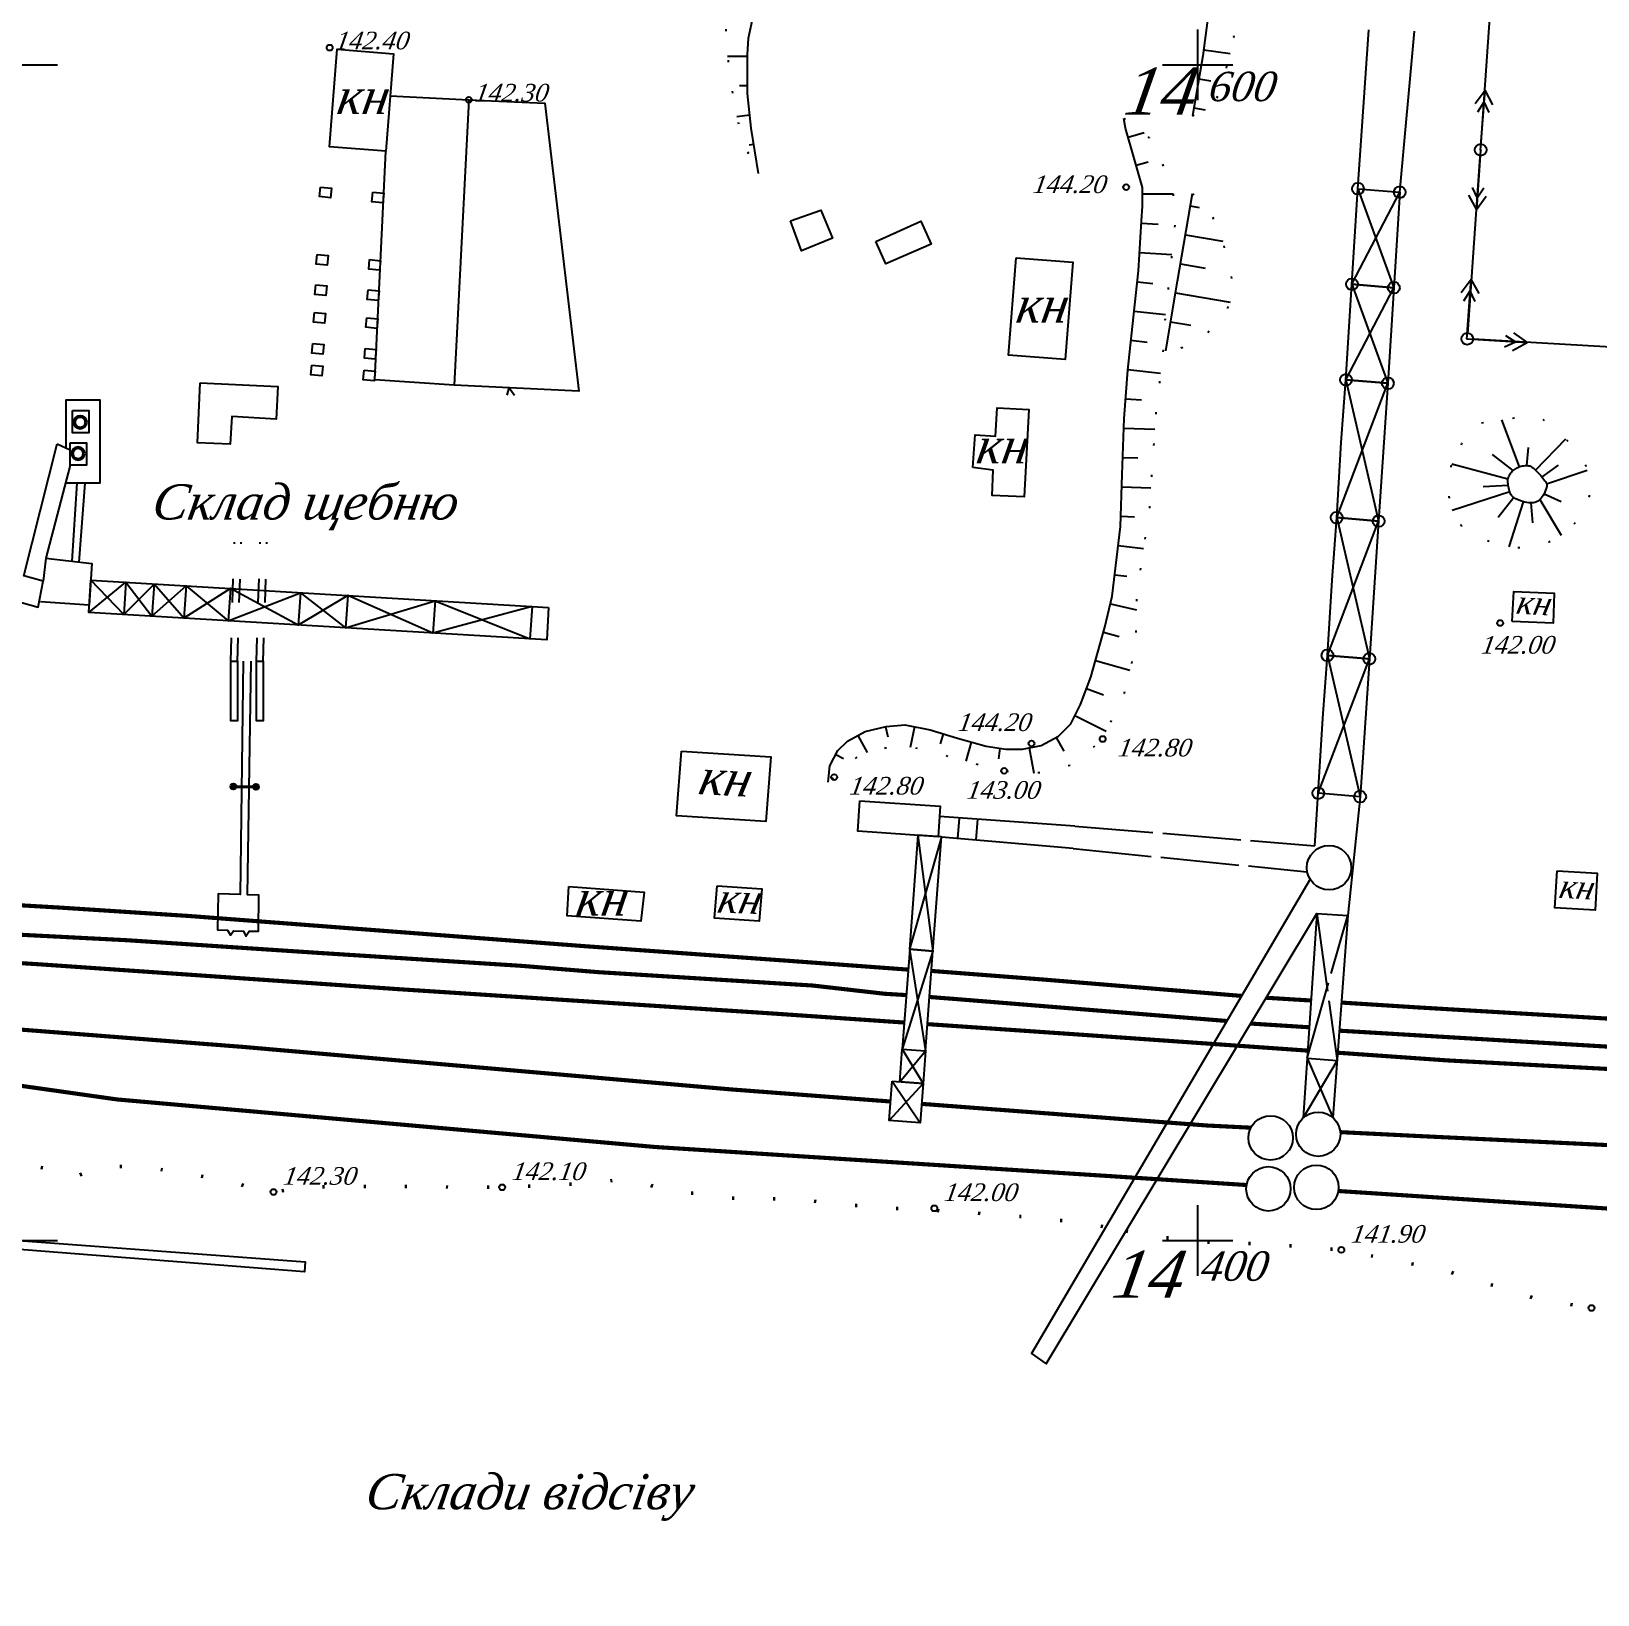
# Model space of a CAD drawing. Header units: millimetres. Extents: x 1400 to 4853, y -623 to 1865.
# Drawn here: x 3080.8 to 3160.8, y 1475.2 to 1555 of the extents above; entities that cross this region are included whole.
import ezdxf

# ---------------------------------------------------------------- set-up
doc = ezdxf.new("R2010")
doc.units = ezdxf.units.MM
doc.set_wipeout_variables(frame=1)
for name, pattern in [('ACAD_ISO03W100', [30, 12, -18]), ('ADOT', [10, 0, -10]), ('AHIDDEN2', [3, 1.5, -1.5]), ('AHIDDEN5', [9, 8, -1]), ('KONTUR', [1.5, 0, -1.5])]:
    doc.linetypes.add(name, pattern=pattern)
for name, color, linetype in [('01_Завод', 7, 'Continuous'), ('01_Північ', 7, 'Continuous'), ('кресты', 7, 'Continuous'), ('ПИКЕТЫ', 7, 'Continuous')]:
    doc.layers.add(name, color=color, linetype=linetype)
doc.styles.add('universw', font='timesi.ttf', dxfattribs={"oblique": 10})

# ---------------------------------------------------------------- blocks, each defined once
blk = doc.blocks.new('108')
at = {"color": 0, "linetype": 'Continuous', "lineweight": 0}
blk.add_wipeout([(0.51, -0.12), (0.52, -0.06), (0.52, -0.01), (0.52, 0.05), (0.51, 0.1), (0.5, 0.15), (0.48, 0.2), (0.45, 0.25), (0.42, 0.3), (0.39, 0.34), (0.35, 0.38), (0.31, 0.42), (0.26, 0.45), (0.22, 0.47), (0.17, 0.49), (0.11, 0.51), (0.06, 0.52), (0.01, 0.52), (-0.05, 0.52), (-0.1, 0.51), (-0.15, 0.5), (-0.21, 0.48), (-0.25, 0.45), (-0.3, 0.42), (-0.34, 0.39), (-0.38, 0.35), (-0.42, 0.31), (-0.45, 0.26), (-0.47, 0.22), (-0.49, 0.17), (-0.51, 0.11), (-0.52, 0.06), (-0.52, 0.01), (-0.52, -0.05), (-0.51, -0.1), (-0.5, -0.15), (-0.48, -0.21), (-0.45, -0.25), (-0.42, -0.3), (-0.39, -0.34), (-0.35, -0.38), (-0.31, -0.42), (-0.27, -0.45), (-0.22, -0.47), (-0.17, -0.49), (-0.12, -0.51), (-0.06, -0.52), (-0.01, -0.52), (0.05, -0.52), (0.1, -0.51), (0.15, -0.5), (0.2, -0.48), (0.25, -0.45), (0.3, -0.42), (0.34, -0.39), (0.38, -0.35), (0.42, -0.31), (0.45, -0.27), (0.47, -0.22), (0.49, -0.17)], dxfattribs=at)
at = {"linetype": 'Continuous'}
h = blk.add_hatch(color=0, dxfattribs=at)
edge = h.paths.add_edge_path()
edge.add_arc((0, 0), 0.0196, 0, 360)
at = {"color": 0, "linetype": 'Continuous'}
for radius in [0.5, 0.0196]:
    blk.add_circle((0, 0), radius, dxfattribs=at)
blk = doc.blocks.new('115_3')
at = {"color": 0, "linetype": 'Continuous'}
for p, q in [((0, 0), (5.1, 0)), ((3.22, 0.49), (4.1, 0)), ((3.22, -0.49), (4.1, 0)), ((3.91, 0.76), (5.1, 0)), ((3.91, -0.76), (5.1, 0))]:
    blk.add_line(p, q, dxfattribs=at)

msp = doc.modelspace()

# ---------------------------------------------------------------- hatches: boundary and pattern name
at = {"layer": '01_Завод', "linetype": 'Continuous'}
h = msp.add_hatch(color=250, dxfattribs=at)
h.dxf.hatch_style = 1
h.set_gradient(color1=(51, 51, 51), color2=(51, 51, 51), tint=1)
edge = h.paths.add_edge_path()
edge.add_arc((3091.1366, 1516.4783), 0.15, 0, 360)
h = msp.add_hatch(color=250, dxfattribs=at)
h.dxf.hatch_style = 1
h.set_gradient(color1=(51, 51, 51), color2=(51, 51, 51), tint=1)
edge = h.paths.add_edge_path()
edge.add_arc((3092.2889, 1516.4583), 0.15, 0, 360)

# ---------------------------------------------------------------- linework, layer by layer
at = {"layer": '01_Завод', "color": 250, "linetype": 'Continuous'}
for p, q in [((3117.3738, 1553.7262), (3116.3614, 1553.7262)), ((3140.6682, 1554.0684), (3142.0119, 1553.8904)), ((3117.3738, 1552.2262), (3116.9671, 1552.2262)), ((3140.4241, 1552.5886), (3141.0326, 1552.4829)), ((3117.4992, 1550.7333), (3116.8361, 1550.658)), ((3140.1675, 1551.1107), (3140.7386, 1551.0115)), ((3136.8101, 1549.6204), (3137.6354, 1549.8551)), ((3117.7031, 1549.2476), (3117.4667, 1549.2106)), ((3137.2205, 1548.1776), (3137.8258, 1548.3498)), ((3117.9348, 1547.7656), (3117.9348, 1547.7656)), ((3137.5409, 1546.7225), (3139.1033, 1546.7152)), ((3139.9855, 1546.1067), (3140.4396, 1546.0297)), ((3137.4866, 1545.224), (3138.3371, 1545.1739)), ((3139.7348, 1544.6278), (3141.6393, 1544.3049)), ((3137.3984, 1543.7266), (3139.0363, 1543.6301)), ((3139.4841, 1543.1489), (3140.7491, 1542.9345)), ((3137.2819, 1542.2316), (3138.0779, 1542.1447)), ((3139.2326, 1541.6701), (3142.0187, 1541.1938)), ((3137.1191, 1540.7404), (3138.717, 1540.5661)), ((3138.9798, 1540.1916), (3140.0162, 1540.0144)), ((3136.9564, 1539.2493), (3137.7836, 1539.159)), ((3138.727, 1538.7131), (3138.727, 1538.7131)), ((3136.7937, 1537.7581), (3138.4656, 1537.5757)), ((3136.6812, 1536.2624), (3137.4899, 1536.2023)), ((3156.7935, 1532.7914), (3155.8855, 1535.1945)), ((3136.5894, 1534.7655), (3138.1721, 1534.7107)), ((3157.6081, 1532.6146), (3159.1497, 1534.2104)), ((3136.5376, 1533.2664), (3137.302, 1533.2399)), ((3156.1998, 1532.167), (3153.336, 1532.9231)), ((3158.172, 1531.919), (3160.2487, 1532.6164)), ((3136.4857, 1531.7673), (3137.9661, 1531.716)), ((3156.2901, 1531.5188), (3153.3599, 1530.5591)), ((3156.9789, 1531.0095), (3156.2499, 1528.7057)), ((3157.8258, 1531.1188), (3158.9175, 1529.3001)), ((3136.4338, 1530.2682), (3137.1387, 1530.2438)), ((3136.3027, 1528.775), (3137.5958, 1528.6246)), ((3136.1293, 1527.2851), (3136.7491, 1527.213)), ((3135.9099, 1525.8033), (3137.2314, 1525.485)), ((3135.5498, 1524.3473), (3136.353, 1524.124)), ((3135.148, 1522.9021), (3136.9058, 1522.4134)), ((3134.6893, 1521.4758), (3135.5475, 1521.1448)), ((3134.0934, 1520.1012), (3135.6943, 1519.2938)), ((3124.4244, 1519.5217), (3124.5442, 1519.0038)), ((3125.9083, 1519.5257), (3125.6897, 1518.4586)), ((3123.0066, 1519.0708), (3123.4876, 1518.209)), ((3127.3626, 1519.1648), (3127.2102, 1518.6591)), ((3128.802, 1518.7428), (3128.5231, 1517.7624)), ((3130.2651, 1518.4284), (3130.1885, 1517.8838)), ((3131.7564, 1518.4472), (3131.9903, 1517.16)), ((3133.1418, 1518.9734), (3133.5216, 1518.2693)), ((3121.886, 1518.1154), (3122.2742, 1517.9088)), ((3121.4944, 1516.6967), (3121.4944, 1516.6967))]:
    msp.add_line(p, q, dxfattribs=at)
at = {"layer": '01_Завод', "color": 250, "linetype": 'Continuous', "flags": 128}
for points in [[(3192.7815, 1591.3998), (3198.3271, 1575.2944), (3200.4783, 1568.9022), (3201.3107, 1565.9645), (3203.3658, 1563.6847), (3212.7704, 1552.8912), (3213.9671, 1549.9728), (3215.9216, 1544.8455), (3219.5558, 1535.5309), (3201.0779, 1536.6007), (3154.1326, 1539.3213), (3156.6553, 1575.5101), (3148.0338, 1576.1324), (3147.8428, 1574.3071)], [(3117.9348, 1547.7656), (3117.5746, 1550.0698), (3117.3738, 1551.8369), (3117.3738, 1553.8378), (3117.4347, 1554.661), (3117.7873, 1556.3302), (3118.8079, 1557.6099), (3120.0038, 1558.5701), (3121.2705, 1559.254), (3122.8429, 1559.3849), (3124.9687, 1559.3267), (3127.443, 1559.1124), (3129.2469, 1558.9245), (3132.7958, 1558.4408), (3135.1448, 1558.1207), (3136.7126, 1557.9071), (3138.1982, 1557.8951), (3139.3454, 1557.7428), (3140.0892, 1557.5189), (3140.6359, 1557.1248), (3140.8958, 1556.4262), (3140.8689, 1555.5843), (3140.6269, 1553.7572), (3140.0974, 1550.7063)], [(3148.5394, 1546.9836), (3149.0927, 1555.0876)], [(3150.6781, 1546.8052), (3151.4311, 1555.0208)], [(3099.1427, 1551.7248), (3103.1586, 1551.52), (3102.399, 1536.9494), (3098.3551, 1537.2298), (3098.9222, 1548.8962)], [(3103.1586, 1551.52), (3107.0386, 1551.3421), (3108.7674, 1536.6517), (3102.399, 1536.9494)], [(3121.4944, 1516.6967), (3121.5765, 1517.5339), (3121.9872, 1518.3055), (3122.4892, 1518.7819), (3123.3832, 1519.281), (3124.4626, 1519.5305), (3125.413, 1519.6271), (3126.7098, 1519.3615), (3128.1065, 1518.9407), (3129.5581, 1518.5277), (3130.5735, 1518.385), (3131.4144, 1518.385), (3132.3743, 1518.5595), (3133.2634, 1519.039), (3133.8806, 1519.6792), (3134.3728, 1520.6552), (3134.9119, 1522.0529), (3135.6198, 1524.599), (3136.0009, 1526.1812), (3136.2327, 1528.1736), (3136.4158, 1529.7474), (3136.5077, 1532.4037), (3136.6064, 1535.2563), (3136.7898, 1537.722), (3137.0854, 1540.431), (3137.3436, 1542.7977), (3137.4932, 1545.3371), (3137.538, 1546.0967), (3137.5424, 1547.0456), (3137.1031, 1548.5904), (3136.683, 1550.0674), (3136.5866, 1550.5599)], [(3138.727, 1538.7131), (3139.3332, 1542.2589), (3140.0917, 1546.7328)], [(3148.235, 1542.108), (3150.6781, 1546.8052)], [(3148.5394, 1546.9836), (3150.3736, 1541.9295)], [(3119.5828, 1545.344), (3121.1193, 1545.8814), (3121.7229, 1544.4665), (3120.1316, 1543.8194), (3119.5828, 1545.344)], [(3123.9264, 1544.2977), (3126.2271, 1545.3303), (3126.7644, 1544.16), (3124.4499, 1543.1549), (3123.9264, 1544.2977)], [(3147.9305, 1537.2323), (3150.3736, 1541.9295)], [(3148.235, 1542.108), (3150.0691, 1537.0539)], [(3105.1156, 1536.4505), (3105.2204, 1536.8175), (3105.479, 1536.4505)], [(3147.4586, 1530.1987), (3150.0691, 1537.0539)], [(3147.9305, 1537.2323), (3149.5972, 1530.0202)], [(3082.6086, 1533.7465), (3082.5978, 1536.2116), (3084.3159, 1536.2116), (3084.3159, 1531.956), (3082.572, 1531.956)], [(3128.8788, 1532.7568), (3129.0031, 1534.4158), (3130.0328, 1534.3625), (3130.1216, 1535.8086), (3131.7372, 1535.7199), (3131.5108, 1531.2509), (3129.8746, 1531.3191), (3129.92, 1532.6136), (3128.8788, 1532.7568)], [(3082.8122, 1532.8739), (3081.5692, 1528.1237), (3081.43, 1526.9553), (3080.442, 1527.2343), (3082.1449, 1533.9616)], [(3082.1449, 1533.9616), (3082.8122, 1533.652)], [(3157.1676, 1532.8589), (3157.2452, 1533.7794)], [(3156.459, 1532.5987), (3155.4039, 1533.4124)], [(3157.9371, 1532.2617), (3158.7752, 1532.8701)], [(3083.1453, 1531.956), (3082.8943, 1527.9684)], [(3083.2563, 1527.926), (3083.5748, 1531.956)], [(3156.2155, 1531.834), (3154.9302, 1531.7717)], [(3156.4923, 1531.2224), (3155.6959, 1530.2024)], [(3158.0407, 1531.4107), (3158.9158, 1531.0269)], [(3157.3754, 1530.9442), (3157.4609, 1529.9236)], [(3146.9866, 1523.165), (3149.5972, 1530.0202)], [(3147.4586, 1530.1987), (3149.1253, 1522.9866)], [(3081.5692, 1528.1237), (3083.9075, 1527.8497), (3083.7825, 1525.7358), (3081.2901, 1525.8985)], [(3080.1994, 1527.3101), (3079.8915, 1525.9882), (3081.1675, 1525.6351), (3081.43, 1526.9553)], [(3107.2308, 1525.6026), (3107.1433, 1523.9549), (3083.7622, 1525.3548), (3083.8573, 1527.0021)], [(3083.7622, 1525.3548), (3085.6523, 1526.8946), (3086.9709, 1525.1627), (3088.7232, 1526.7107), (3090.8675, 1524.9294), (3094.5612, 1526.3612), (3096.8584, 1524.5707), (3101.4341, 1525.9496), (3106.2665, 1524.0074)], [(3083.8573, 1527.0021), (3107.2308, 1525.6026)], [(3106.3827, 1525.6533), (3101.3179, 1524.3037), (3096.9746, 1526.2167), (3094.445, 1524.7152), (3090.9837, 1526.5754), (3088.607, 1525.0648), (3087.0871, 1526.8087), (3085.5361, 1525.2486), (3083.8573, 1527.0021)], [(3085.6523, 1526.8946), (3085.5361, 1525.2486)], [(3087.0871, 1526.8087), (3086.9709, 1525.1627)], [(3088.7232, 1526.7107), (3088.607, 1525.0648)], [(3090.9837, 1526.5754), (3090.8675, 1524.9294)], [(3156.4174, 1524.8966), (3156.5018, 1526.4195), (3158.5576, 1526.3336), (3158.5062, 1524.8083), (3156.4174, 1524.8966)], [(3094.5612, 1526.3612), (3094.445, 1524.7152)], [(3096.9746, 1526.2167), (3096.8584, 1524.5707)], [(3101.4341, 1525.9496), (3101.3179, 1524.3037)], [(3106.3827, 1525.6533), (3106.2665, 1524.0074)], [(3091.6402, 1522.8649), (3091.4904, 1510.9597), (3090.3538, 1511.0023), (3090.3253, 1509.1564), (3090.8441, 1509.1336), (3090.9835, 1508.8899), (3091.1437, 1509.1127), (3091.6454, 1509.0987), (3091.7638, 1508.8411), (3091.9449, 1509.0848), (3092.4257, 1509.0848), (3092.4396, 1510.9299), (3091.8613, 1510.9439), (3092.0494, 1522.8674)], [(3146.5147, 1516.1314), (3149.1253, 1522.9866)], [(3146.9866, 1523.165), (3148.6534, 1515.9529)], [(3091.1361, 1516.4483), (3092.2883, 1516.4283)], [(3091.1366, 1516.4783), (3092.2889, 1516.4583)], [(3091.1371, 1516.5083), (3092.2894, 1516.4883)], [(3146.336, 1513.4531), (3146.5147, 1516.1314)], [(3148.6534, 1515.9529), (3148.0216, 1509.8847)], [(3134.091, 1514.449), (3127.1851, 1514.9352)], [(3128.1841, 1514.8649), (3128.0931, 1513.8159)], [(3129.1194, 1514.7991), (3129.0284, 1513.7501)], [(3127.2799, 1513.9004), (3125.6443, 1508.1655)], [(3126.0813, 1513.9811), (3126.8422, 1508.0755)], [(3134.0047, 1513.303), (3127.2789, 1513.8866)], [(3146.1011, 1511.7408), (3131.879, 1487.5366), (3132.6267, 1487.0077), (3146.4474, 1509.9898), (3145.7485, 1499.5613)], [(3146.4474, 1509.9898), (3148.0216, 1509.8847), (3147.2591, 1499.5812)], [(3126.8422, 1508.0755), (3125.2764, 1503.0755)], [(3125.6443, 1508.1655), (3126.4743, 1502.9855)], [(3125.151, 1501.406), (3126.47, 1502.9858)], [(3125.2764, 1503.0755), (3126.3445, 1501.3146)], [(3145.9524, 1502.6038), (3147.4744, 1502.4912)], [(3126.3445, 1501.3146), (3124.6177, 1499.4219)], [(3124.7668, 1501.4354), (3126.1953, 1499.3011)], [(3076.9735, 1493.5423), (3094.7957, 1492.2096), (3094.7672, 1491.7064), (3076.9498, 1493.0975)]]:
    msp.add_lwpolyline(points, dxfattribs=at)
at = {"layer": '01_Завод', "color": 250, "linetype": 'KONTUR', "flags": 128}
for points in [[(3140.0974, 1550.7063), (3141.0424, 1551.1561), (3141.5374, 1551.9543), (3141.8274, 1553.1374), (3142.2151, 1554.7194), (3141.9714, 1556.5097), (3141.5836, 1557.6945), (3140.9299, 1558.1928), (3139.8551, 1558.7243), (3138.3704, 1559.0897), (3133.5468, 1559.9658), (3128.7344, 1560.5496), (3125.7986, 1560.7159), (3123.256, 1560.7159), (3121.0627, 1560.585), (3119.0104, 1559.8353), (3116.9197, 1558.0026), (3116.4185, 1556.6585), (3116.2351, 1554.6791), (3116.6714, 1551.389), (3117.1218, 1549.3906), (3117.9348, 1547.7656)], [(3136.5866, 1550.5599), (3137.1246, 1550.4146), (3137.8807, 1549.5864), (3138.5495, 1548.2931), (3139.102, 1546.7383), (3139.1892, 1545.14), (3138.9566, 1542.8441), (3138.6845, 1540.2568), (3138.578, 1538.54), (3138.2343, 1535.5919), (3138.0528, 1533.0203), (3137.8841, 1530.4804), (3137.4239, 1527.5179), (3137.2492, 1526.3185), (3137.2049, 1524.2397), (3136.9892, 1522.7386), (3136.6049, 1521.2395), (3135.5095, 1518.8989), (3134.065, 1517.6079), (3132.3831, 1517.1679), (3131.1621, 1517.1435), (3129.7214, 1517.4119), (3128.2197, 1517.8512), (3127.2555, 1518.102), (3125.9274, 1518.4473), (3124.7419, 1518.5035), (3123.5364, 1518.2301), (3122.9898, 1517.9935), (3122.3191, 1517.3969), (3122.0998, 1517.2018), (3121.4944, 1516.6967)], [(3140.0917, 1546.7328), (3140.8235, 1546.0798), (3141.516, 1544.8261), (3141.8558, 1543.3896), (3142.1375, 1542.1984), (3142.1529, 1541.484), (3141.7595, 1540.6335), (3140.7529, 1539.4995), (3139.6274, 1538.8777), (3138.727, 1538.7131)]]:
    msp.add_lwpolyline(points, dxfattribs=at)
at = {"layer": '01_Завод', "color": 250, "linetype": 'Continuous'}
for points in [[(3096.4273, 1554.0974), (3099.3101, 1553.8726), (3098.9222, 1548.8962), (3096.0393, 1549.121)], [(3095.582, 1547.0675), (3096.142, 1547.0129), (3096.0943, 1546.5244), (3095.5344, 1546.579)], [(3098.258, 1546.8066), (3098.8179, 1546.752), (3098.7703, 1546.2635), (3098.2103, 1546.3181)], [(3095.4147, 1543.6268), (3095.9747, 1543.5722), (3095.9271, 1543.0837), (3095.3671, 1543.1383)], [(3098.0907, 1543.3659), (3098.6507, 1543.3113), (3098.6031, 1542.8228), (3098.0431, 1542.8774)], [(3131.0984, 1543.4615), (3133.9812, 1543.2367), (3133.5933, 1538.2603), (3130.7104, 1538.4851)], [(3095.3396, 1542.0809), (3095.8996, 1542.0263), (3095.852, 1541.5378), (3095.292, 1541.5924)], [(3098.0156, 1541.82), (3098.5755, 1541.7654), (3098.5279, 1541.2769), (3097.9679, 1541.3315)], [(3095.2706, 1540.6611), (3095.8306, 1540.6065), (3095.7829, 1540.118), (3095.223, 1540.1726)], [(3097.9465, 1540.4002), (3098.5065, 1540.3456), (3098.4589, 1539.8571), (3097.8989, 1539.9117)], [(3095.194, 1539.0845), (3095.7539, 1539.0299), (3095.7063, 1538.5415), (3095.1463, 1538.5961)], [(3097.8699, 1538.8236), (3098.4299, 1538.769), (3098.3823, 1538.2806), (3097.8223, 1538.3352)], [(3095.1403, 1537.9803), (3095.7003, 1537.9257), (3095.6526, 1537.4372), (3095.0926, 1537.4918)], [(3097.8162, 1537.7194), (3098.3762, 1537.6648), (3098.3286, 1537.1763), (3097.7686, 1537.2309)], [(3089.4473, 1537.0739), (3093.4044, 1536.8893), (3093.3217, 1535.2279), (3091.0585, 1535.3588), (3090.9774, 1533.9443), (3089.3048, 1534.018)], [(3082.9257, 1535.6575), (3083.7567, 1535.6575), (3083.7567, 1534.5242), (3082.9257, 1534.5242)], [(3082.8122, 1534.0072), (3083.6432, 1534.0072), (3083.6432, 1532.8739), (3082.8122, 1532.8739)], [(3091.0007, 1522.8688), (3091.3466, 1522.8688), (3091.3466, 1519.8187), (3091.0007, 1519.8187)], [(3092.3153, 1522.8688), (3092.6612, 1522.8688), (3092.6612, 1519.8187), (3092.3153, 1519.8187)], [(3114.0168, 1518.2779), (3118.5759, 1517.9901), (3118.3202, 1514.6909), (3113.7611, 1514.9787)], [(3123.1183, 1515.749), (3127.2213, 1515.4727), (3127.1162, 1513.9114), (3123.0131, 1514.1877)], [(3125.6443, 1508.1655), (3126.8422, 1508.0755), (3127.2799, 1513.9004), (3126.082, 1513.9904)], [(3158.7056, 1512.1651), (3160.7609, 1512.0463), (3160.6525, 1510.1704), (3158.5972, 1510.2892)], [(3108.2566, 1511.3702), (3112.0989, 1511.077), (3111.9295, 1509.5926), (3108.1759, 1509.88)], [(3115.8281, 1511.4027), (3118.1076, 1511.2588), (3117.9798, 1509.6092), (3115.7003, 1509.7531)], [(3125.2764, 1503.0755), (3126.4743, 1502.9855), (3126.8422, 1508.0755), (3125.6588, 1508.1644)], [(3125.2764, 1503.0755), (3126.47, 1502.9858), (3126.3445, 1501.3146), (3125.1508, 1501.4043)], [(3124.7668, 1501.4354), (3126.3445, 1501.3146), (3126.1953, 1499.3011), (3124.6177, 1499.4219)]]:
    msp.add_lwpolyline(points, close=True, dxfattribs=at)
at = {"layer": '01_Завод', "color": 250, "linetype": 'Continuous', "flags": 128}
for points in [[(3148.5394, 1546.9836), (3150.6781, 1546.8052), (3150.3736, 1541.9295), (3148.235, 1542.108)], [(3148.235, 1542.108), (3150.3736, 1541.9295), (3150.0691, 1537.0539), (3147.9305, 1537.2323)], [(3147.9305, 1537.2323), (3150.0691, 1537.0539), (3149.5972, 1530.0202), (3147.4586, 1530.1987), (3147.6896, 1534.0317)], [(3147.4586, 1530.1987), (3149.5972, 1530.0202), (3149.1253, 1522.9866), (3146.9866, 1523.165), (3147.2177, 1526.998)], [(3146.9866, 1523.165), (3149.1253, 1522.9866), (3148.6534, 1515.9529), (3146.5147, 1516.1314), (3146.7458, 1519.9644)]]:
    msp.add_lwpolyline(points, close=True, dxfattribs=at)
at = {"layer": '01_Завод', "color": 250, "linetype": 'KONTUR', "flags": 128}
msp.add_lwpolyline([(3153.8297, 1533.914, -0.0851012), (3154.3422, 1534.7898, -0.1826651), (3154.7655, 1535.0266), (3156.379, 1535.2685), (3157.3376, 1535.4122, -0.187052), (3157.8554, 1535.2958, -0.055231), (3159.1864, 1534.172, -0.0357547), (3159.8747, 1533.3342, -0.0570056), (3160.2029, 1532.7369, -0.090488), (3160.3928, 1531.8373, -0.0957778), (3160.2513, 1530.9793, -0.0520845), (3159.9407, 1530.35, -0.0524101), (3159.5091, 1529.8022, -0.0475649), (3158.9175, 1529.3001, -0.0508524), (3158.2828, 1528.9476, -0.0718773), (3157.2678, 1528.6755, -0.0741981), (3156.2499, 1528.7057, -0.0283713), (3155.5964, 1528.8619, -0.0281245), (3154.9591, 1529.0927, -0.0421827), (3154.1479, 1529.5234, -0.0707973), (3153.7329, 1529.8828, -0.0751339), (3153.4511, 1530.3265, -0.0576502), (3153.2488, 1530.9793, -0.0338594), (3153.1595, 1531.7349, -0.0482059), (3153.1843, 1532.2693, -0.0285039), (3153.2662, 1532.6743, -0.0194647), (3153.4424, 1533.2529, -0.0488737), (3153.5633, 1533.5148, -0.0293253), (3153.8297, 1533.914)], format="xyb", dxfattribs=at)
at = {"layer": '01_Завод', "color": 250, "linetype": 'Continuous', "flags": 128}
msp.add_lwpolyline([(3156.1998, 1532.167, -0.0707543), (3156.3134, 1532.4361, -0.0950827), (3156.459, 1532.5987, -0.0398604), (3156.6754, 1532.7378, -0.0508274), (3156.8622, 1532.8146, -0.0722303), (3157.1676, 1532.8589, -0.1186721), (3157.3519, 1532.8146, -0.0673918), (3157.5186, 1532.6988, -0.0271265), (3157.8703, 1532.3397, -0.0212002), (3158.0876, 1532.07, -0.0505646), (3158.1617, 1531.9448, -0.1656398), (3158.1789, 1531.7823, -0.0667485), (3158.0407, 1531.4107, -0.071187), (3157.8312, 1531.1242, -0.1035034), (3157.6273, 1530.9874, -0.1077413), (3157.3754, 1530.9442, -0.0635517), (3156.9516, 1531.0177, -0.0604648), (3156.4923, 1531.2224, -0.1438708), (3156.3466, 1531.3805, -0.0444508), (3156.2793, 1531.5539, -0.0287615), (3156.2155, 1531.834, -0.0298258), (3156.1995, 1531.9828, -0.0242238), (3156.1998, 1532.167)], format="xyb", dxfattribs=at)
at = {"layer": '01_Завод', "color": 250, "linetype": 'ACAD_ISO03W100', "ltscale": 0.1, "flags": 128}
for points in [[(3091.0007, 1522.8688), (3091.1896, 1528.9487)], [(3091.3465, 1522.8581), (3091.5354, 1528.938)], [(3092.3153, 1522.8688), (3092.5042, 1528.9487)], [(3092.6611, 1522.8581), (3092.85, 1528.938)]]:
    msp.add_lwpolyline(points, dxfattribs=at)
at = {"layer": '01_Завод', "color": 250, "linetype": 'AHIDDEN5', "ltscale": 0.5, "flags": 128}
for points in [[(3134.091, 1514.449), (3146.336, 1513.4531)], [(3134.0047, 1513.303), (3145.9258, 1512.1255)], [(3145.9524, 1502.6038), (3148.0216, 1509.8847)], [(3146.4474, 1509.9898), (3147.4744, 1502.4912)], [(3147.4744, 1502.4912), (3145.7485, 1499.5613)], [(3145.9524, 1502.6038), (3147.2591, 1499.5812)]]:
    msp.add_lwpolyline(points, dxfattribs=at)
at = {"layer": '01_Завод', "color": 250, "const_width": 0.21, "flags": 128}
for points in [[(3147.5037, 1502.8869), (3153.1203, 1502.4926), (3164.6213, 1501.8817), (3169.6858, 1501.6973), (3171.7066, 1501.6237), (3173.9866, 1501.6552), (3176.3434, 1501.78), (3180.1709, 1502.1755), (3185.3747, 1502.9274), (3190.1396, 1503.8046), (3194.9398, 1504.9598), (3199.8719, 1506.1467), (3213.9507, 1509.6845), (3222.7876, 1512.1404), (3234.6635, 1514.4186)], [(3147.6421, 1498.8333), (3151.7987, 1498.6267), (3161.859, 1498.1458), (3170.3221, 1497.7412), (3178.1456, 1497.6432), (3182.2853, 1497.8301), (3186.5248, 1498.4781), (3189.9936, 1498.9491), (3193.5781, 1499.7156), (3199.4478, 1501.2799), (3213.3203, 1505.6085), (3222.5719, 1508.4952), (3228.0572, 1510.4995), (3234.6214, 1512.7527)], [(3222.7876, 1512.1404), (3214.1131, 1510.5038), (3208.8011, 1509.5016), (3202.021, 1508.3451), (3196.2041, 1507.4199), (3187.2897, 1505.9714), (3181.6235, 1505.3031), (3176.0753, 1504.8692), (3168.7239, 1504.5205), (3161.3201, 1504.6264), (3151.5811, 1505.1997), (3147.6931, 1505.4465)], [(3125.581, 1507.1285), (3119.8254, 1507.5522), (3109.0345, 1508.3269), (3093.344, 1509.5239), (3088.8704, 1509.8652), (3082.2718, 1510.294), (3077.8511, 1510.5523)], [(3235.161, 1510.6633), (3224.8581, 1507.0233), (3217.2429, 1504.4475), (3208.6272, 1501.5625), (3198.9458, 1498.459), (3194.3337, 1497.259), (3187.5719, 1495.7077), (3181.4716, 1494.7464), (3173.9805, 1494.2036), (3171.4541, 1494.2758), (3156.0656, 1495.2721), (3147.5364, 1495.8286)], [(3077.7795, 1509.0353), (3081.1803, 1508.8607), (3085.707, 1508.6284), (3092.595, 1508.173), (3095.4637, 1507.9834), (3105.8288, 1507.3218), (3109.7396, 1507.0002), (3116.255, 1506.5937), (3120.71, 1506.3157), (3124.3903, 1505.8946), (3125.4833, 1505.8291)], [(3077.6954, 1507.6208), (3081.2756, 1507.3965), (3099.5517, 1506.1309), (3118.5206, 1504.8981), (3125.378, 1504.4272)], [(3142.6023, 1505.7864), (3132.518, 1506.6188), (3126.769, 1507.0617)], [(3126.6728, 1505.7311), (3128.1675, 1505.614), (3141.8504, 1504.5066)], [(3146.1499, 1505.5504), (3143.863, 1505.6922)], [(3147.587, 1504.0126), (3162.0529, 1503.1515), (3164.1866, 1503.0555), (3166.6229, 1503.0589), (3169.8668, 1503.0809), (3172.8618, 1503.1538), (3175.0552, 1503.2728), (3177.4023, 1503.4778), (3183.4962, 1503.9526), (3188.2925, 1504.3212), (3191.5239, 1504.5695), (3194.9398, 1504.9598)], [(3077.497, 1504.2738), (3080.1628, 1504.0767), (3091.6707, 1503.1803), (3116.4879, 1501.0183), (3124.6898, 1500.3963)], [(3126.5726, 1504.3452), (3133.9701, 1503.8373), (3143.5384, 1503.1654), (3145.9786, 1502.994)], [(3143.0707, 1504.3747), (3146.0584, 1504.1843)], [(3142.8567, 1496.134), (3142.5992, 1496.1508), (3135.7502, 1496.5977), (3112.6762, 1498.0747), (3085.1874, 1500.5032), (3077.3857, 1501.6118)], [(3126.2676, 1500.2767), (3133.0458, 1499.7626), (3140.8435, 1499.1713), (3143.0811, 1499.06)]]:
    msp.add_lwpolyline(points, dxfattribs=at)
at = {"layer": '01_Завод', "color": 250, "linetype": 'Continuous'}
for centre, radius in [((3096.0519, 1554.1839), 0.15), ((3103.1586, 1551.52), 0.15), ((3136.7139, 1547.0618), 0.15), ((3148.5394, 1546.9836), 0.3), ((3150.6781, 1546.8052), 0.3), ((3148.235, 1542.108), 0.3), ((3150.3736, 1541.9295), 0.3), ((3147.9305, 1537.2323), 0.3), ((3150.0691, 1537.0539), 0.3), ((3147.4586, 1530.1987), 0.3), ((3149.5972, 1530.0202), 0.3), ((3155.8062, 1524.8173), 0.15), ((3146.9866, 1523.165), 0.3), ((3149.1253, 1522.9866), 0.3), ((3131.8769, 1518.668), 0.15), ((3135.5095, 1518.8989), 0.15), ((3121.8036, 1516.9547), 0.15), ((3130.4872, 1517.2725), 0.15), ((3091.1366, 1516.4783), 0.15), ((3092.2889, 1516.4583), 0.15), ((3146.5147, 1516.1314), 0.3), ((3148.6534, 1515.9529), 0.3), ((3147.0674, 1512.3305), 1.132), ((3144.0859, 1498.5385), 1.132), ((3146.5149, 1498.7282), 1.132), ((3143.972, 1495.9403), 1.132), ((3146.4201, 1496.0161), 1.132), ((3104.8574, 1496.0182), 0.15), ((3093.1802, 1495.78), 0.15), ((3126.9185, 1494.9461), 0.15), ((3147.6929, 1492.8228), 0.15), ((3160.4624, 1489.8592), 0.15)]:
    msp.add_circle(centre, radius, dxfattribs=at)
at = {"layer": '01_Завод', "color": 250, "linetype": 'Continuous', "lineweight": 50}
for centre in [(3083.3171, 1535.0663), (3083.2089, 1533.4679)]:
    msp.add_circle(centre, 0.3, dxfattribs=at)
at = {"layer": '01_Північ', "linetype": 'ADOT', "lineweight": 50, "ltscale": 0.2, "flags": 128}
for points in [[(3077.1957, 1497.8539), (3078.9206, 1497.4059), (3081.6018, 1496.9797), (3082.8797, 1496.5153), (3084.3125, 1496.9797), (3086.0163, 1497.1345), (3088.9206, 1496.7088), (3093.1802, 1495.78), (3094.9416, 1496.042), (3099.0652, 1496.0658), (3101.0198, 1496.042), (3103.9755, 1496.0182), (3104.8574, 1496.0182), (3108.8128, 1496.2006), (3110.9634, 1496.4062), (3113.8037, 1495.8247), (3116.3181, 1495.4687), (3119.6687, 1495.4139), (3123.9427, 1494.9867), (3126.9516, 1494.8379), (3129.5815, 1494.6646), (3132.8183, 1494.4046), (3135.3174, 1494.053), (3135.6669, 1493.9832)], [(3136.6976, 1493.7771), (3137.8569, 1493.5454), (3141.3724, 1493.1681), (3143.7095, 1493.1478), (3147.6929, 1492.8228), (3152.9109, 1491.7969), (3157.503, 1490.3691), (3160.4624, 1489.8592), (3164.4236, 1488.4174), (3170.1683, 1486.8135), (3173.5602, 1485.9096), (3175.7964, 1485.1061), (3177.8316, 1484.9303), (3180.0678, 1484.5034), (3182.7498, 1483.7579), (3184.5476, 1482.7807), (3187.1654, 1480.8895), (3189.8148, 1478.683), (3192.1172, 1476.319), (3193.5085, 1474.4448), (3194.6695, 1472.8169), (3196.177, 1470.531), (3197.2916, 1468.2154), (3197.6179, 1466.5633), (3197.7267, 1464.2807), (3197.7919, 1462.3895), (3197.8766, 1461.2986), (3197.7127, 1459.3339), (3197.0301, 1456.1412), (3195.9186, 1452.3763), (3194.9975, 1449.5717), (3193.7578, 1447.1578), (3191.7154, 1444.9524), (3189.644, 1443.0516), (3188.79, 1442.4046), (3187.5047, 1441.8435), (3179.3345, 1442.4489), (3175.6262, 1442.8328), (3156.5938, 1444.8999), (3137.7138, 1446.965), (3135.7594, 1447.0928), (3135.7412, 1444.8293), (3135.7662, 1440.7639), (3135.4643, 1432.383), (3134.3853, 1430.6629), (3132.4586, 1429.0455), (3131.7393, 1427.8902), (3131.6622, 1426.6578), (3131.1721, 1423.0433), (3130.8173, 1420.8841), (3130.5916, 1419.3693), (3129.8822, 1418.4992), (3128.8825, 1417.5968), (3127.4958, 1417.0489), (3125.2062, 1417.1778), (3117.9167, 1417.9536), (3111.7636, 1418.52), (3109.4157, 1418.9246), (3107.3107, 1420.2191), (3104.9628, 1422.4442), (3102.4125, 1424.1838), (3097.5383, 1427.5906), (3093.8192, 1429.6756), (3092.8668, 1430.4462), (3088.0138, 1430.8995), (3081.9657, 1431.0496), (3080.146, 1431.335), (3079.1131, 1431.614), (3077.6055, 1431.7535), (3075.9863, 1431.8372), (3074.73, 1432.0883), (3072.4407, 1433.5391), (3070.4027, 1435.827), (3067.9233, 1439.6848), (3066.5245, 1443.2655), (3065.2965, 1446.7662), (3064.4031, 1449.8757), (3063.9329, 1453.8365), (3063.5648, 1457.1404), (3063.4307, 1461.357), (3063.3355, 1464.7825), (3063.2553, 1465.9364), (3063.0461, 1469.938), (3062.7772, 1472.7424), (3062.8037, 1474.4948), (3062.8037, 1475.5973), (3062.436, 1476.621), (3061.3591, 1476.936), (3058.9952, 1477.041), (3054.6876, 1477.5135), (3045.335, 1478.5244), (3040.8509, 1479.1505), (3036.9998, 1479.7955), (3033.7935, 1480.1937), (3031.1488, 1480.1937), (3028.3928, 1480.5983), (3026.4444, 1481.1175), (3020.8267, 1483.7462), (3018.179, 1485.2421), (3016.1524, 1486.1835), (3014.4112, 1487.0393), (3012.9839, 1487.4672), (3011.4256, 1488.1641)]]:
    msp.add_lwpolyline(points, dxfattribs=at)
at = {"layer": 'кресты', "color": 250, "linetype": 'Continuous'}
for p, q in [((3140.3623, 1551.5067), (3140.3623, 1555.1067)), ((3078.5623, 1553.3067), (3082.1623, 1553.3067)), ((3138.5623, 1553.3067), (3142.1623, 1553.3067))]:
    msp.add_line(p, q, dxfattribs=at)
at = {"layer": 'кресты', "color": 3, "linetype": 'Continuous'}
for p, q in [((3140.3623, 1491.5067), (3140.3623, 1495.1067)), ((3078.5623, 1493.3067), (3082.1623, 1493.3067)), ((3138.5623, 1493.3067), (3142.1623, 1493.3067))]:
    msp.add_line(p, q, dxfattribs=at)

# ---------------------------------------------------------------- texts
at = {"layer": '01_Завод', "color": 250, "linetype": 'Continuous', "style": 'universw', "oblique": 10}
for s, height, p in [('142.40', 0.9, (3096.3204, 1554.0972)), ('кн', 1.8, (3096.3445, 1550.7912)), ('142.30', 0.9, (3103.4271, 1551.4333)), ('144.20', 0.9, (3131.9199, 1546.7612)), ('кн', 1.8, (3131.0156, 1540.1553)), ('кн', 1.8, (3128.9873, 1532.9604)), ('Склад щебню', 1.8, (3086.9096, 1530.0997)), ('142.00', 0.9, (3154.8032, 1523.2548)), ('144.20', 0.9, (3128.0896, 1519.3044)), ('142.80', 0.9, (3136.2611, 1518.0065)), ('142.80', 0.9, (3122.5552, 1516.0623)), ('143.00', 0.9, (3128.5406, 1515.8478)), ('кн', 1.8, (3108.5481, 1509.8807)), ('142.30', 0.9, (3093.65, 1496.1482)), ('142.10', 0.9, (3105.3273, 1496.3863)), ('142.00', 0.9, (3127.3884, 1495.3142)), ('141.90', 0.9, (3148.1627, 1493.191)), ('Склади відсіву', 1.8, (3097.801, 1479.5838))]:
    msp.add_text(s, height=height, dxfattribs=at).set_placement(p)
at = {"layer": '01_Завод', "color": 250, "linetype": 'Continuous', "style": 'universw'}
for height, rotation, oblique, p in [(1.2, 357, 10, (3156.5641, 1525.2962)), (1.8, 357, 10, (3114.7958, 1516.09)), (1.2, 357, 10, (3158.7501, 1510.7954)), (1.5, 358, 11, (3115.7738, 1510.0419))]:
    msp.add_text('кн', height=height, rotation=rotation, dxfattribs=dict(at, oblique=oblique)).set_placement(p)
at = {"layer": 'ПИКЕТЫ', "color": 250, "linetype": 'AHIDDEN2', "style": 'universw', "oblique": 10}
for s, height, p in [('14', 2.4, (3136.5194, 1550.7648)), ('600', 1.5, (3140.86, 1551.4528))]:
    msp.add_text(s, height=height, dxfattribs=at).set_placement(p)
at = {"layer": 'ПИКЕТЫ', "color": 7, "linetype": 'AHIDDEN2', "style": 'universw', "oblique": 10}
for s, height, p in [('14', 2.4, (3135.8931, 1490.3768)), ('400', 1.5, (3140.4571, 1491.2474))]:
    msp.add_text(s, height=height, dxfattribs=at).set_placement(p)

# ---------------------------------------------------------------- next in the draw order: block references
at = {"layer": '01_Завод', "color": 250, "xscale": 0.6, "yscale": 0.6, "zscale": 0.6}
for p, rotation in [((3154.8049, 1548.966), 176.1389428887149), ((3154.1208, 1539.3211), 86.95678124529925)]:
    msp.add_blockref('108', p, dxfattribs=dict(at, rotation=rotation))

# ---------------------------------------------------------------- next in the draw order: block references
at = {"layer": '01_Завод', "color": 250}
for p, xscale, yscale, zscale, rotation in [((3154.8039, 1548.9661), 0.5999999999999996, 0.5999999999999996, 0.5999999999999996, 85.68883240890882), ((3154.804, 1548.9537), 0.5999999999999996, 0.5999999999999996, 0.5999999999999996, 265.9434378801274), ((3154.1085, 1539.3218), 0.5999999999999998, 0.5999999999999998, 0.5999999999999998, 86.0704248042821), ((3154.1209, 1539.322), 0.5999999999999996, 0.5999999999999996, 0.5999999999999996, 356.5066707654932)]:
    msp.add_blockref('115_3', p, dxfattribs=dict(at, xscale=xscale, yscale=yscale, zscale=zscale, rotation=rotation))

doc.saveas('drawing.dxf')
